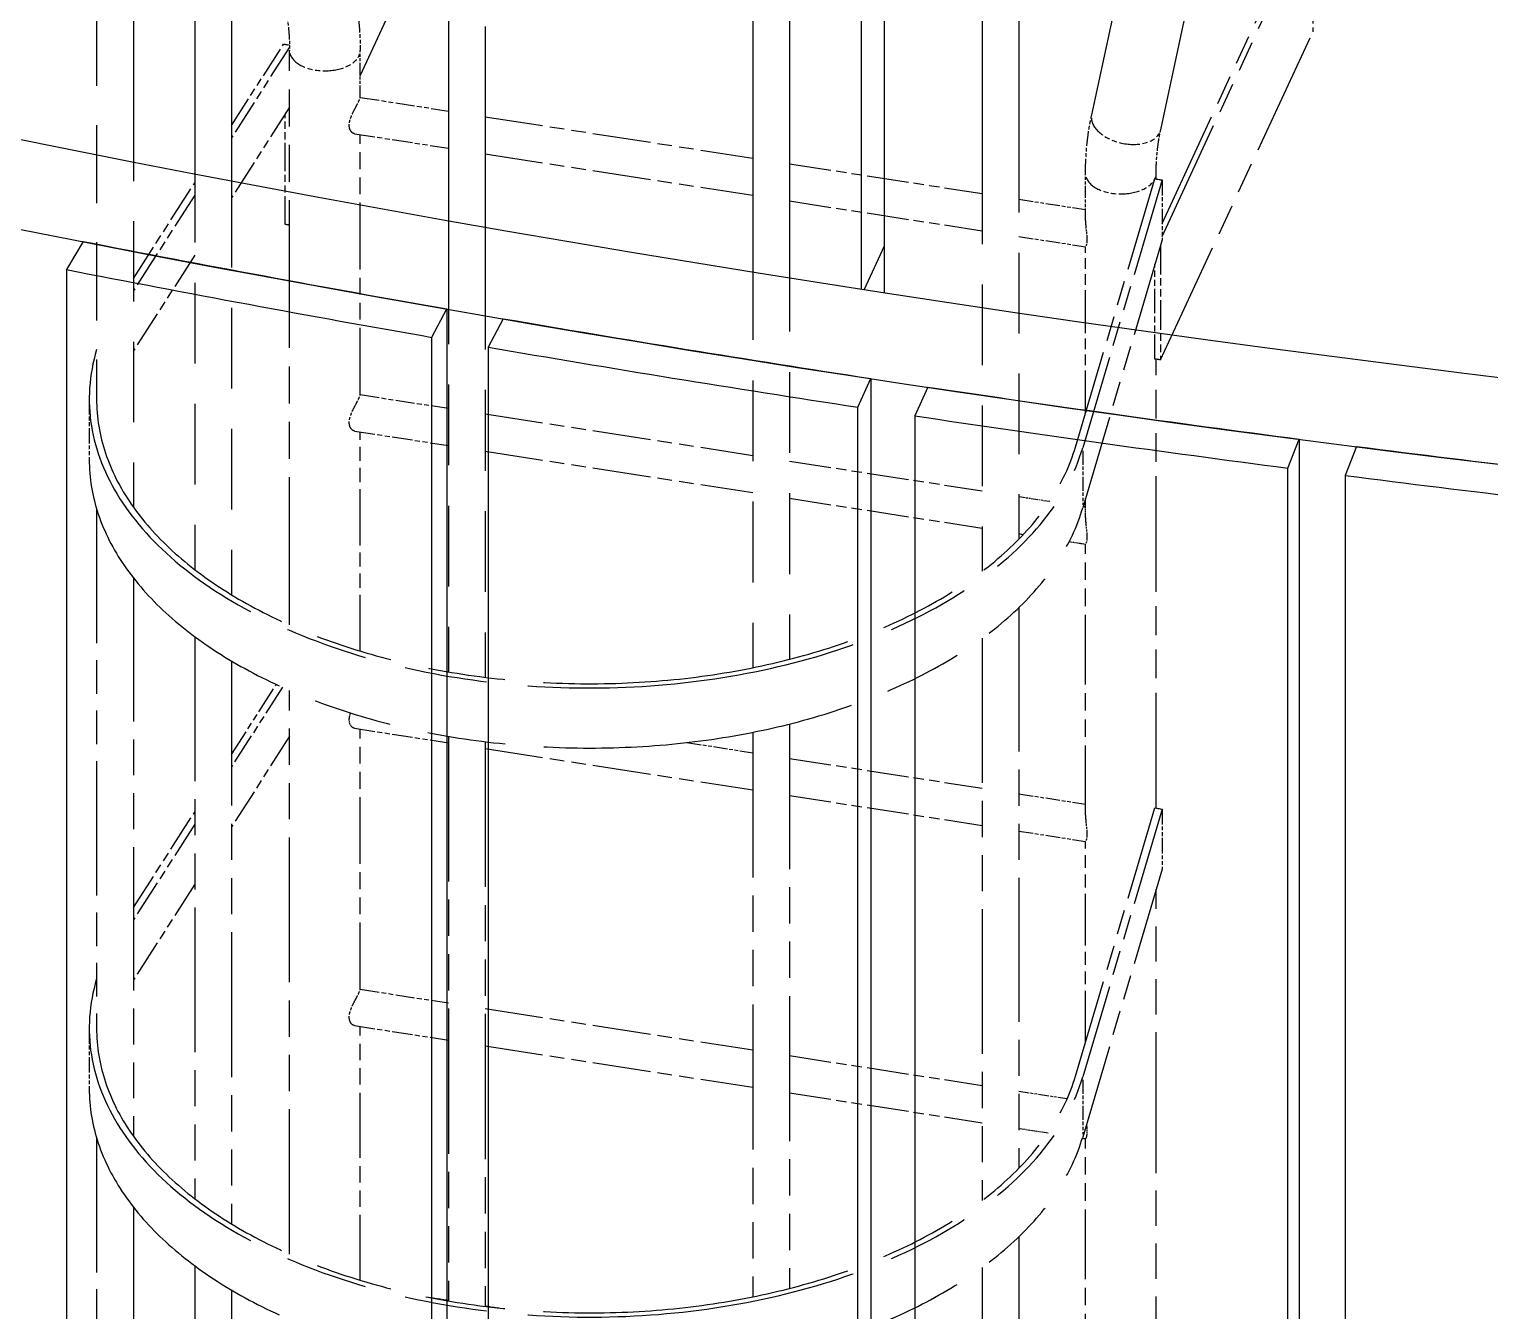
# Model space of a CAD drawing. Header units: millimetres. Extents: x 0 to 89100, y 0 to 63000.
# Drawn here: x 66277 to 67022, y 53266 to 53920 of the extents above; entities that cross this region are included whole.
import ezdxf

# ---------------------------------------------------------------- set-up
doc = ezdxf.new("R2010")
doc.units = ezdxf.units.MM
doc.header["$LTSCALE"] = 150
doc.linetypes.add('DOUBLE_DASH_CHAIN', pattern=[1.2403, 0.6614, -0.0827, 0.1654, -0.0827, 0.1654, -0.0827])
doc.layers.add('Reference', color=7, linetype='DOUBLE_DASH_CHAIN', lineweight=25)
doc.layers.add('Visible', color=7, linetype='Continuous', lineweight=25)

msp = doc.modelspace()

# ---------------------------------------------------------------- linework, layer by layer
at = {"layer": 'Reference', "ltscale": 1.552157}
msp.add_line((66854.2, 53868.29), (66977.23, 54439.08), dxfattribs=at)
at = {"layer": 'Reference', "ltscale": 1.500617}
msp.add_line((66819, 53875.88), (66937.95, 54427.72), dxfattribs=at)
at = {"layer": 'Reference', "ltscale": 1.60621}
msp.add_line((66311.81, 54348.75), (66311.81, 53728.98), dxfattribs=at)
at = {"layer": 'Reference', "ltscale": 1.652258}
msp.add_line((66330.56, 54313.44), (66330.56, 53675.9), dxfattribs=at)
at = {"layer": 'Reference', "ltscale": 1.653764}
msp.add_line((66781.91, 54297.76), (66781.91, 53659.63), dxfattribs=at)
at = {"layer": 'Reference', "ltscale": 1.657177}
msp.add_line((66361.8, 54283.51), (66361.8, 53644.07), dxfattribs=at)
at = {"layer": 'Reference', "ltscale": 1.657268}
msp.add_line((66763.16, 54282.65), (66763.16, 53643.17), dxfattribs=at)
at = {"layer": 'Reference', "ltscale": 1.658325}
msp.add_line((66380.55, 54271.09), (66380.55, 53631.21), dxfattribs=at)
at = {"layer": 'Reference', "ltscale": 1.660282}
msp.add_line((66665, 54238.96), (66665, 53598.32), dxfattribs=at)
at = {"layer": 'Reference', "ltscale": 1.660557}
msp.add_line((66491.09, 54232.67), (66491.09, 53591.92), dxfattribs=at)
at = {"layer": 'Reference', "ltscale": 1.66067}
msp.add_line((66509.84, 54229.93), (66509.84, 53589.14), dxfattribs=at)
at = {"layer": 'Reference', "ltscale": 1.66047}
msp.add_line((66646.25, 54234.74), (66646.25, 53594.03), dxfattribs=at)
at = {"layer": 'Reference', "ltscale": 0.345419}
msp.add_line((66446.16, 53895.77), (66488.42, 53986.83), dxfattribs=at)
at = {"layer": 'Reference', "ltscale": 0.605004}
msp.add_line((66854.87, 53820.46), (66928.88, 53979.92), dxfattribs=at)
at = {"layer": 'Reference', "ltscale": 0.628697}
msp.add_line((66854.87, 53813.77), (66931.78, 53979.47), dxfattribs=at)
at = {"layer": 'Reference', "ltscale": 0.158612}
msp.add_line((66931.78, 53979.47), (66931.78, 53918.24), dxfattribs=at)
at = {"layer": 'Reference', "ltscale": 0.634748}
msp.add_line((66854.13, 53750.93), (66931.78, 53918.24), dxfattribs=at)
at = {"layer": 'Reference', "ltscale": 0.162078}
msp.add_line((66380.55, 53870.44), (66407.13, 53911.94), dxfattribs=at)
at = {"layer": 'Reference', "ltscale": 0.180446}
msp.add_line((66410.15, 53910.4), (66380.55, 53864.2), dxfattribs=at)
at = {"layer": 'Reference', "ltscale": 0.00645}
msp.add_line((66407.13, 53911.94), (66410.12, 53911.48), dxfattribs=at)
at = {"layer": 'Reference', "ltscale": 0.759001}
msp.add_line((66410.16, 53615.8), (66410.16, 53908.69), dxfattribs=at)
at = {"layer": 'Reference', "ltscale": 0.06204}
for p, q in [((66446.16, 53884.71), (66446.16, 53908.69)), ((66815.85, 53821.95), (66815.85, 53845.93))]:
    msp.add_line(p, q, dxfattribs=at)
at = {"layer": 'Reference', "ltscale": 0.180526}
for p, q in [((66410.16, 53879.8), (66380.55, 53833.58)), ((66410.16, 53559.07), (66380.55, 53512.85))]:
    msp.add_line(p, q, dxfattribs=at)
at = {"layer": 'Reference', "ltscale": 0.098328}
for p, q in [((66446.16, 53884.77), (66491.09, 53877.82)), ((66446.16, 53733.21), (66491.09, 53726.26)), ((66446.16, 53430.09), (66491.09, 53423.13))]:
    msp.add_line(p, q, dxfattribs=at)
at = {"layer": 'Reference', "ltscale": 0.145728}
msp.add_line((66407.87, 53819.97), (66407.87, 53876.24), dxfattribs=at)
at = {"layer": 'Reference', "ltscale": 0.298756}
for p, q in [((66509.84, 53874.92), (66646.25, 53853.82)), ((66509.84, 53855.95), (66646.25, 53834.84)), ((66509.84, 53723.36), (66646.25, 53702.26)), ((66509.84, 53704.39), (66646.25, 53683.28)), ((66509.84, 53552.82), (66646.25, 53531.72)), ((66509.84, 53420.23), (66646.25, 53399.13)), ((66509.84, 53401.26), (66646.25, 53380.16))]:
    msp.add_line(p, q, dxfattribs=at)
at = {"layer": 'Reference', "ltscale": 0.104659}
for p, q in [((66443.27, 53866.25), (66491.09, 53858.85)), ((66443.27, 53714.68), (66491.09, 53707.29)), ((66443.27, 53563.12), (66491.09, 53555.72)), ((66443.27, 53411.56), (66491.09, 53404.16))]:
    msp.add_line(p, q, dxfattribs=at)
at = {"layer": 'Reference', "ltscale": 0.343692}
for p, q in [((66446.16, 53733.15), (66446.16, 53865.8)), ((66446.16, 53430.03), (66446.16, 53562.67))]:
    msp.add_line(p, q, dxfattribs=at)
at = {"layer": 'Reference', "ltscale": 0.214946}
for p, q in [((66665, 53850.92), (66763.16, 53835.73)), ((66665, 53831.94), (66763.16, 53816.76)), ((66665, 53699.35), (66763.16, 53684.17)), ((66665, 53680.38), (66763.16, 53665.2)), ((66665, 53547.79), (66763.16, 53532.61)), ((66665, 53528.82), (66763.16, 53513.63)), ((66665, 53396.23), (66763.16, 53381.05)), ((66665, 53377.26), (66763.16, 53362.07))]:
    msp.add_line(p, q, dxfattribs=at)
at = {"layer": 'Reference', "ltscale": 0.190406}
for p, q in [((66330.56, 53792.43), (66361.8, 53841.18)), ((66361.8, 53834.94), (66330.56, 53786.19)), ((66361.8, 53804.32), (66330.56, 53755.57)), ((66330.56, 53471.7), (66361.8, 53520.45)), ((66361.8, 53514.21), (66330.56, 53465.46)), ((66361.8, 53483.59), (66330.56, 53434.84))]:
    msp.add_line(p, q, dxfattribs=at)
at = {"layer": 'Reference', "ltscale": 0.508449}
for p, q in [((66810.74, 53706.47), (66851.23, 53843.24)), ((66810.74, 53385.74), (66851.23, 53522.51))]:
    msp.add_line(p, q, dxfattribs=at)
at = {"layer": 'Reference', "ltscale": 0.507713}
for p, q in [((66854.87, 53842.68), (66814.44, 53706.11)), ((66854.87, 53812.06), (66814.44, 53675.49)), ((66854.87, 53521.95), (66814.44, 53385.38)), ((66854.87, 53491.33), (66814.44, 53354.76))]:
    msp.add_line(p, q, dxfattribs=at)
at = {"layer": 'Reference', "ltscale": 0.00787}
for p, q in [((66851.23, 53843.24), (66854.87, 53842.68)), ((66851.23, 53522.51), (66854.87, 53521.95))]:
    msp.add_line(p, q, dxfattribs=at)
at = {"layer": 'Reference', "ltscale": 0.007117}
msp.add_line((66851.85, 53843.14), (66851.85, 53845.93), dxfattribs=at)
at = {"layer": 'Reference', "ltscale": 0.079256}
for p, q in [((66854.87, 53842.68), (66854.87, 53812.06)), ((66308.04, 53730.92), (66308.04, 53700.3)), ((66854.87, 53521.95), (66854.87, 53491.33)), ((66308.04, 53410.19), (66308.04, 53379.57))]:
    msp.add_line(p, q, dxfattribs=at)
at = {"layer": 'Reference', "ltscale": 0.074255}
for p, q in [((66781.91, 53832.83), (66815.85, 53827.58)), ((66781.91, 53529.71), (66815.85, 53524.46))]:
    msp.add_line(p, q, dxfattribs=at)
at = {"layer": 'Reference', "ltscale": 0.004905}
msp.add_line((66410.16, 53819.62), (66407.87, 53819.97), dxfattribs=at)
at = {"layer": 'Reference', "ltscale": 0.074306}
for p, q in [((66781.91, 53813.86), (66815.87, 53808.6)), ((66781.91, 53510.73), (66815.87, 53505.48))]:
    msp.add_line(p, q, dxfattribs=at)
at = {"layer": 'Reference', "ltscale": 0.219921}
msp.add_line((66815.85, 53723.71), (66815.85, 53808.61), dxfattribs=at)
at = {"layer": 'Reference', "ltscale": 0.151837}
msp.add_line((66854.13, 53809.56), (66854.13, 53750.93), dxfattribs=at)
at = {"layer": 'Reference', "ltscale": 0.125308}
msp.add_line((66851.23, 53751.38), (66851.23, 53799.77), dxfattribs=at)
at = {"layer": 'Reference', "ltscale": 0.006248}
msp.add_line((66854.13, 53750.93), (66851.23, 53751.38), dxfattribs=at)
at = {"layer": 'Reference', "ltscale": 0.593086}
msp.add_line((66851.85, 53522.41), (66851.85, 53751.29), dxfattribs=at)
at = {"layer": 'Reference', "ltscale": 0.289486}
msp.add_line((66446.16, 53602.5), (66446.16, 53714.24), dxfattribs=at)
at = {"layer": 'Reference', "ltscale": 0.07132}
for p, q in [((66814.44, 53704.58), (66814.44, 53677.02)), ((66814.44, 53383.85), (66814.44, 53356.29))]:
    msp.add_line(p, q, dxfattribs=at)
at = {"layer": 'Reference', "ltscale": 0.034255}
msp.add_line((66781.91, 53681.27), (66797.59, 53678.84), dxfattribs=at)
at = {"layer": 'Reference', "ltscale": 0.025446}
msp.add_line((66815.85, 53670.39), (66815.85, 53680.25), dxfattribs=at)
at = {"layer": 'Reference', "ltscale": 0.691436}
for p, q in [((66311.81, 53675.07), (66311.81, 53408.25)), ((66311.81, 53354.34), (66311.81, 53087.52))]:
    msp.add_line(p, q, dxfattribs=at)
at = {"layer": 'Reference', "ltscale": 0.002522}
msp.add_line((66814.65, 53676.2), (66815.85, 53676.02), dxfattribs=at)
at = {"layer": 'Reference', "ltscale": 0.004761}
msp.add_line((66781.91, 53662.3), (66784.13, 53661.95), dxfattribs=at)
at = {"layer": 'Reference', "ltscale": 0.01822}
msp.add_line((66807.51, 53658.34), (66815.87, 53657.04), dxfattribs=at)
at = {"layer": 'Reference', "ltscale": 0.358126}
for p, q in [((66815.85, 53518.83), (66815.85, 53657.05)), ((66815.85, 53215.7), (66815.85, 53353.92))]:
    msp.add_line(p, q, dxfattribs=at)
at = {"layer": 'Reference', "ltscale": 0.737599}
for p, q in [((66330.56, 53639.8), (66330.56, 53355.17)), ((66330.56, 53319.07), (66330.56, 53034.44))]:
    msp.add_line(p, q, dxfattribs=at)
at = {"layer": 'Reference', "ltscale": 0.74063}
for p, q in [((66781.91, 53624.71), (66781.91, 53338.9)), ((66781.91, 53303.98), (66781.91, 53018.17))]:
    msp.add_line(p, q, dxfattribs=at)
at = {"layer": 'Reference', "ltscale": 0.742545}
for p, q in [((66361.8, 53609.88), (66361.8, 53323.34)), ((66361.8, 53289.15), (66361.8, 53002.61))]:
    msp.add_line(p, q, dxfattribs=at)
at = {"layer": 'Reference', "ltscale": 0.742636}
for p, q in [((66763.16, 53609.01), (66763.16, 53322.44)), ((66763.16, 53288.28), (66763.16, 53001.71))]:
    msp.add_line(p, q, dxfattribs=at)
at = {"layer": 'Reference', "ltscale": 0.743699}
for p, q in [((66380.55, 53597.47), (66380.55, 53310.48)), ((66380.55, 53276.74), (66380.55, 52989.75))]:
    msp.add_line(p, q, dxfattribs=at)
at = {"layer": 'Reference', "ltscale": 0.139622}
msp.add_line((66380.55, 53549.71), (66403.45, 53585.46), dxfattribs=at)
at = {"layer": 'Reference', "ltscale": 0.158496}
msp.add_line((66406.55, 53584.05), (66380.55, 53543.47), dxfattribs=at)
at = {"layer": 'Reference', "ltscale": 0.744757}
msp.add_line((66410.16, 53295.07), (66410.16, 53582.46), dxfattribs=at)
at = {"layer": 'Reference', "ltscale": 0.745667}
msp.add_line((66665, 53565.34), (66665, 53277.59), dxfattribs=at)
at = {"layer": 'Reference', "ltscale": 0.745945}
msp.add_line((66491.09, 53559.05), (66491.09, 53271.19), dxfattribs=at)
at = {"layer": 'Reference', "ltscale": 0.745856}
msp.add_line((66646.25, 53561.12), (66646.25, 53273.3), dxfattribs=at)
at = {"layer": 'Reference', "ltscale": 0.746058}
msp.add_line((66509.84, 53556.3), (66509.84, 53268.41), dxfattribs=at)
at = {"layer": 'Reference', "ltscale": 0.073356}
msp.add_line((66612.72, 53555.88), (66646.25, 53550.69), dxfattribs=at)
at = {"layer": 'Reference', "ltscale": 0.26555}
msp.add_line((66815.85, 53402.98), (66815.85, 53505.48), dxfattribs=at)
at = {"layer": 'Reference', "ltscale": 0.724109}
msp.add_line((66851.85, 53201.68), (66851.85, 53481.11), dxfattribs=at)
at = {"layer": 'Reference', "ltscale": 0.335116}
msp.add_line((66446.16, 53281.77), (66446.16, 53411.11), dxfattribs=at)
at = {"layer": 'Reference', "ltscale": 0.053866}
msp.add_line((66781.91, 53378.14), (66806.54, 53374.33), dxfattribs=at)
at = {"layer": 'Reference', "ltscale": 0.032423}
msp.add_line((66781.91, 53359.17), (66796.75, 53356.87), dxfattribs=at)
at = {"layer": 'Reference', "ltscale": 0.003426}
msp.add_line((66814.26, 53354.17), (66815.87, 53353.92), dxfattribs=at)
at = {"layer": 'Reference', "ltscale": 0.024936}
msp.add_line((66479.66, 53273.34), (66491.09, 53271.57), dxfattribs=at)
at = {"layer": 'Reference', "ltscale": 0.015113}
msp.add_line((66509.84, 53268.67), (66516.78, 53267.6), dxfattribs=at)
at = {"layer": 'Reference', "ltscale": 0.107599}
for centre, major_axis, ratio in [((66428.16, 53908.69), (-18, 0), 0.57735), ((66836.6, 53872.09), (-17.6, 3.79), 0.605275), ((66833.85, 53845.93), (-18, 0), 0.57735)]:
    msp.add_ellipse(centre, major_axis=major_axis, ratio=ratio, start_param=0.15708, end_param=2.984513, dxfattribs=at)
at = {"layer": 'Reference', "ltscale": 1.696894}
for centre in [(66563.06, 53730.92), (66563.06, 53410.19)]:
    msp.add_ellipse(centre, major_axis=(255.02, 0), ratio=0.57735, start_param=2.969375, end_param=6.113888, dxfattribs=at)
at = {"layer": 'Reference', "ltscale": 1.587484}
for centre in [(66563.06, 53730.92), (66563.06, 53410.19)]:
    msp.add_ellipse(centre, major_axis=(-251.27, 0), ratio=0.57735, start_param=6.2698, end_param=9.255481, dxfattribs=at)
at = {"layer": 'Reference', "ltscale": 1.603953}
for centre in [(66563.06, 53700.3), (66563.06, 53379.57)]:
    msp.add_ellipse(centre, major_axis=(255.02, 0), ratio=0.57735, start_param=3.141593, end_param=6.113888, dxfattribs=at)
at = {"layer": 'Reference', "ltscale": 0.07558}
msp.add_open_spline([(66443.05, 53939.26), (66443.46, 53937.23), (66443.83, 53935.19), (66444.5, 53931.11), (66444.79, 53929.07), (66445.28, 53924.98), (66445.49, 53922.94), (66445.82, 53918.86), (66445.95, 53916.82), (66446.12, 53912.75), (66446.16, 53910.72), (66446.16, 53908.69)], degree=3, knots=[6.1086524, 6.1086524, 6.1086524, 6.1086524, 6.143559, 6.143559, 6.1784656, 6.1784656, 6.2133721, 6.2133721, 6.2482787, 6.2482787, 6.2831853, 6.2831853, 6.2831853, 6.2831853], dxfattribs=at)
at = {"layer": 'Reference', "ltscale": 0.062983}
msp.add_open_spline([(66407.76, 53932.13), (66408.08, 53930.55), (66408.37, 53928.97), (66408.88, 53925.81), (66409.11, 53924.23), (66409.49, 53921.09), (66409.65, 53919.53), (66409.9, 53916.41), (66410, 53914.86), (66410.13, 53911.76), (66410.16, 53910.22), (66410.16, 53908.69)], degree=3, knots=[6.1086524, 6.1086524, 6.1086524, 6.1086524, 6.143559, 6.143559, 6.1784656, 6.1784656, 6.2133721, 6.2133721, 6.2482787, 6.2482787, 6.2831853, 6.2831853, 6.2831853, 6.2831853], dxfattribs=at)
at = {"layer": 'Reference', "ltscale": 0.061149}
for points in [[(66443.27, 53866.25), (66443.04, 53866.28), (66442.82, 53866.35), (66442.08, 53866.72), (66441.55, 53867.22), (66440.98, 53868.29), (66440.83, 53868.69), (66440.63, 53869.58), (66440.57, 53870.05), (66440.57, 53871.04), (66440.63, 53871.57), (66440.83, 53872.68), (66440.98, 53873.26), (66441.55, 53875.01), (66442.08, 53876.21), (66443.13, 53878.36), (66443.73, 53879.48), (66444.52, 53880.98), (66444.76, 53881.45), (66445.2, 53882.31), (66445.39, 53882.7), (66445.7, 53883.37), (66445.83, 53883.67), (66446.03, 53884.17), (66446.09, 53884.37), (66446.15, 53884.6), (66446.16, 53884.67), (66446.16, 53884.71)], [(66443.27, 53714.69), (66443.04, 53714.72), (66442.82, 53714.79), (66442.08, 53715.16), (66441.55, 53715.66), (66440.98, 53716.72), (66440.83, 53717.13), (66440.63, 53718.01), (66440.57, 53718.49), (66440.57, 53719.48), (66440.63, 53720.01), (66440.83, 53721.12), (66440.98, 53721.7), (66441.55, 53723.45), (66442.08, 53724.64), (66443.13, 53726.8), (66443.73, 53727.91), (66444.52, 53729.42), (66444.76, 53729.89), (66445.2, 53730.75), (66445.39, 53731.14), (66445.7, 53731.81), (66445.83, 53732.11), (66446.03, 53732.61), (66446.09, 53732.81), (66446.15, 53733.04), (66446.16, 53733.11), (66446.16, 53733.15)], [(66443.27, 53411.56), (66443.04, 53411.6), (66442.82, 53411.67), (66442.08, 53412.03), (66441.55, 53412.54), (66440.98, 53413.6), (66440.83, 53414.01), (66440.63, 53414.89), (66440.57, 53415.37), (66440.57, 53416.35), (66440.63, 53416.88), (66440.83, 53417.99), (66440.98, 53418.57), (66441.55, 53420.33), (66442.08, 53421.52), (66443.13, 53423.67), (66443.73, 53424.79), (66444.52, 53426.29), (66444.76, 53426.76), (66445.2, 53427.63), (66445.39, 53428.01), (66445.7, 53428.68), (66445.83, 53428.98), (66446.03, 53429.49), (66446.09, 53429.69), (66446.15, 53429.92), (66446.16, 53429.98), (66446.16, 53430.02)]]:
    msp.add_open_spline(points, degree=3, knots=[2.692883, 2.692883, 2.692883, 2.692883, 2.887091, 2.887091, 3.36933, 3.36933, 3.61045, 3.61045, 3.85157, 3.85157, 4.092689, 4.092689, 4.333809, 4.333809, 4.816048, 4.816048, 5.296701, 5.296701, 5.537028, 5.537028, 5.777354, 5.777354, 6.017681, 6.017681, 6.258008, 6.258008, 6.407344, 6.407344, 6.407344, 6.407344], dxfattribs=at)
at = {"layer": 'Reference', "ltscale": 0.075814}
msp.add_open_spline([(66815.85, 53845.93), (66815.85, 53847.96), (66815.89, 53849.98), (66816.06, 53854.02), (66816.18, 53856.04), (66816.52, 53860.05), (66816.73, 53862.05), (66817.24, 53866.03), (66817.53, 53868.02), (66818.2, 53871.96), (66818.58, 53873.93), (66819, 53875.88)], degree=3, knots=[3.1415927, 3.1415927, 3.1415927, 3.1415927, 3.1764992, 3.1764992, 3.2114058, 3.2114058, 3.2463124, 3.2463124, 3.281219, 3.281219, 3.3161256, 3.3161256, 3.3161256, 3.3161256], dxfattribs=at)
at = {"layer": 'Reference', "ltscale": 0.062823}
msp.add_open_spline([(66851.85, 53845.93), (66851.85, 53847.46), (66851.88, 53848.99), (66852.01, 53852.02), (66852.1, 53853.53), (66852.35, 53856.54), (66852.51, 53858.03), (66852.89, 53861), (66853.1, 53862.47), (66853.6, 53865.4), (66853.88, 53866.85), (66854.2, 53868.29)], degree=3, knots=[3.1415927, 3.1415927, 3.1415927, 3.1415927, 3.1764992, 3.1764992, 3.2114058, 3.2114058, 3.2463124, 3.2463124, 3.281219, 3.281219, 3.3161256, 3.3161256, 3.3161256, 3.3161256], dxfattribs=at)
at = {"layer": 'Reference', "ltscale": 0.040304}
for points in [[(66815.85, 53821.95), (66815.85, 53821.16), (66815.9, 53820.33), (66816.07, 53818.35), (66816.23, 53817.05), (66816.43, 53815.18), (66816.48, 53814.57), (66816.56, 53813.41), (66816.58, 53812.87), (66816.58, 53811.89), (66816.56, 53811.42), (66816.48, 53810.58), (66816.43, 53810.21), (66816.23, 53809.26), (66816.07, 53808.86), (66815.93, 53808.63), (66815.89, 53808.6), (66815.87, 53808.61)], [(66815.85, 53670.39), (66815.85, 53669.6), (66815.9, 53668.77), (66816.07, 53666.79), (66816.23, 53665.49), (66816.43, 53663.62), (66816.48, 53663), (66816.56, 53661.85), (66816.58, 53661.31), (66816.58, 53660.32), (66816.56, 53659.86), (66816.48, 53659.02), (66816.43, 53658.64), (66816.23, 53657.7), (66816.07, 53657.3), (66815.93, 53657.07), (66815.89, 53657.04), (66815.87, 53657.04)], [(66815.85, 53518.83), (66815.85, 53518.04), (66815.9, 53517.21), (66816.07, 53515.22), (66816.23, 53513.92), (66816.43, 53512.05), (66816.48, 53511.44), (66816.56, 53510.29), (66816.58, 53509.75), (66816.58, 53508.76), (66816.56, 53508.29), (66816.48, 53507.45), (66816.43, 53507.08), (66816.23, 53506.13), (66816.07, 53505.74), (66815.93, 53505.51), (66815.89, 53505.48), (66815.87, 53505.48)]]:
    msp.add_open_spline(points, degree=3, knots=[2.555774, 2.555774, 2.555774, 2.555774, 2.887091, 2.887091, 3.36933, 3.36933, 3.61045, 3.61045, 3.85157, 3.85157, 4.092689, 4.092689, 4.333809, 4.333809, 4.816048, 4.816048, 5.010257, 5.010257, 5.010257, 5.010257], dxfattribs=at)
at = {"layer": 'Reference', "ltscale": 0.027412}
msp.add_open_spline([(66443.27, 53563.12), (66443.04, 53563.16), (66442.82, 53563.23), (66442.08, 53563.6), (66441.55, 53564.1), (66440.98, 53565.16), (66440.83, 53565.57), (66440.63, 53566.45), (66440.57, 53566.93), (66440.57, 53567.91), (66440.63, 53568.45), (66440.83, 53569.56), (66440.98, 53570.14), (66441.19, 53570.79), (66441.22, 53570.87), (66441.24, 53570.95)], degree=3, knots=[2.692883, 2.692883, 2.692883, 2.692883, 2.887091, 2.887091, 3.36933, 3.36933, 3.61045, 3.61045, 3.85157, 3.85157, 4.092689, 4.092689, 4.333809, 4.333809, 4.364948, 4.364948, 4.364948, 4.364948], dxfattribs=at)
at = {"layer": 'Reference', "ltscale": 0.027104}
msp.add_open_spline([(66816.35, 53361.21), (66816.35, 53361.18), (66816.36, 53361.15), (66816.43, 53360.49), (66816.48, 53359.88), (66816.56, 53358.73), (66816.58, 53358.18), (66816.58, 53357.2), (66816.56, 53356.73), (66816.48, 53355.89), (66816.43, 53355.52), (66816.23, 53354.57), (66816.07, 53354.18), (66815.93, 53353.95), (66815.89, 53353.92), (66815.87, 53353.92)], degree=3, knots=[3.356534, 3.356534, 3.356534, 3.356534, 3.36933, 3.36933, 3.61045, 3.61045, 3.85157, 3.85157, 4.092689, 4.092689, 4.333809, 4.333809, 4.816048, 4.816048, 5.010257, 5.010257, 5.010257, 5.010257], dxfattribs=at)
at = {"layer": 'Visible'}
for p, q in [((66701.69, 53787.03), (66701.69, 53967.68)), ((66713.28, 53965.89), (66713.28, 53785.24)), ((66304.9, 53811.32), (66296.42, 53796.98)), ((66713.28, 53808.94), (66703.02, 53786.82)), ((66296.42, 53796.98), (66296.42, 50205.42)), ((66482.71, 53762.44), (66490.28, 53776.95)), ((66490.28, 53776.95), (66490.28, 50185.38)), ((66519.01, 53771.95), (66511.44, 53757.44)), ((66482.71, 50170.87), (66482.71, 53762.44)), ((66511.44, 53757.44), (66511.44, 50165.87)), ((66699.78, 53726.82), (66706.44, 53741.48)), ((66706.44, 53741.48), (66706.44, 50149.92)), ((66735.46, 53737.09), (66728.8, 53722.43)), ((66699.78, 50135.26), (66699.78, 53726.82)), ((66728.8, 53722.43), (66728.8, 50130.87)), ((66918.95, 53695.78), (66924.68, 53710.57)), ((66924.68, 53710.57), (66924.68, 50119.01)), ((66953.95, 53706.79), (66948.23, 53692)), ((66918.95, 50104.22), (66918.95, 53695.78)), ((66948.23, 53692), (66948.23, 50100.44))]:
    msp.add_line(p, q, dxfattribs=at)
for centre, major_axis, start_param, end_param in [((68289.52, 57194.93), (-6187.5, 0), 6.096202, 9.616876), ((68289.52, 57194.93), (-6112.5, 0), 0, 1.365272), ((68289.52, 53591.12), (-6315, 0), 6.103874, 8.337922), ((68289.52, 53603.37), (-6245.17, 0), 6.182827, 8.334444), ((68289.52, 57194.93), (6187.5, 0), 4.385871, 4.417342), ((68289.52, 57194.93), (-6213.75, 0), 1.244268, 1.275759), ((68289.52, 57194.93), (6187.5, 0), 4.42219, 4.453661), ((68289.52, 57194.93), (-6213.75, 0), 1.280587, 1.312078), ((68289.52, 57194.93), (6187.5, 0), 4.458509, 4.48998), ((68289.52, 57194.93), (-6213.75, 0), 1.316906, 1.348397), ((68289.52, 57194.93), (6187.5, 0), 4.494828, 4.526299), ((68289.52, 57194.93), (-6213.75, 0), 1.353225, 1.384716), ((68289.52, 53480.9), (-6315, 0), 0, 2.054737), ((68289.52, 53480.9), (-6315, 0), 0, 2.054737), ((68289.52, 53480.9), (-6315, 0), 0, 2.054737), ((68289.52, 53358.42), (-6315, 0), 0, 1.565985), ((68289.52, 53358.42), (-6315, 0), 0, 1.565985), ((68289.52, 53358.42), (-6315, 0), 0.014846, 1.55595)]:
    msp.add_ellipse(centre, major_axis=major_axis, ratio=0.57735, start_param=start_param, end_param=end_param, dxfattribs=at)
msp.add_open_spline([(62075.77, 54755.39), (61949.51, 54578.44), (61845.66, 54395.89), (61591.94, 53806.71), (61530.17, 53386.48), (61637.48, 52558.4), (61805.33, 52150.93), (62352.93, 51385.33), (62734.35, 51027.61), (63672.57, 50399.08), (64229.89, 50128.67), (65463.03, 49703.22), (66138.63, 49548.25), (67277.11, 49402.75), (67724.62, 49372.23), (68172.91, 49367.73)], degree=3, knots=[3.536215, 3.536215, 3.536215, 3.536215, 3.683305, 3.683305, 4.001666, 4.001666, 4.318613, 4.318613, 4.638309, 4.638309, 4.959147, 4.959147, 5.279946, 5.279946, 5.480409, 5.480409, 5.480409, 5.480409], dxfattribs=at)

doc.saveas('drawing.dxf')
